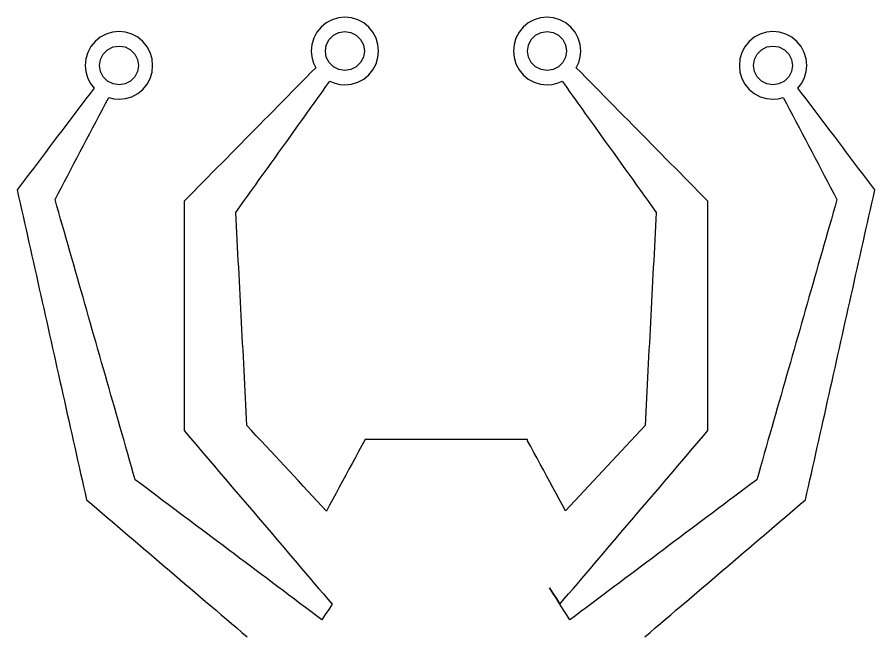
# Model space of a CAD drawing. Extents: x 0 to 20, y 0 to 20.
# Drawn here: x 4.51 to 15.65, y 12.01 to 20.03 of the extents above; entities that cross this region are included whole.
import ezdxf

# ---------------------------------------------------------------- set-up
doc = ezdxf.new("R2010")
doc.units = 0
doc.layers.get('0').update_dxf_attribs({"linetype": 'CONTINUOUS'})

msp = doc.modelspace()

# ---------------------------------------------------------------- linework, layer by layer
at = {"color": 7}
for points in [[(8.766975, 20.034482), (8.681309, 20.026128), (8.598938, 20.00118), (8.522983, 19.960512), (8.456334, 19.905763), (8.401634, 19.83921), (8.360944, 19.763295), (8.335913, 19.68077), (8.327548, 19.595073), (8.334254, 19.519282), (8.354114, 19.445806), (8.386327, 19.37676), (8.325211, 19.314844), (8.264102, 19.252935), (8.203038, 19.191069), (8.141992, 19.129226), (8.080943, 19.067377), (8.019928, 19.005565), (7.958796, 18.943631), (7.897687, 18.881723), (7.836596, 18.819831), (7.775535, 18.757971), (7.714485, 18.696119), (7.65342, 18.634256), (7.592341, 18.572379), (7.531205, 18.510442), (7.470193, 18.44863), (7.409088, 18.386725), (7.347966, 18.324802), (7.286898, 18.262936), (7.225769, 18.201006), (7.164748, 18.139185), (7.103703, 18.077341), (7.042603, 18.015442), (6.981482, 17.953519), (6.92047, 17.89171), (6.859447, 17.829889), (6.798351, 17.767992), (6.737292, 17.706135), (6.676203, 17.644243), (6.676203, 17.556732), (6.676203, 17.469085), (6.676203, 17.381424), (6.676203, 17.293881), (6.676203, 17.206291), (6.676203, 17.118734), (6.676203, 17.031206), (6.676203, 16.943562), (6.676203, 16.855903), (6.676203, 16.768338), (6.676203, 16.680734), (6.676203, 16.593219), (6.676203, 16.505584), (6.676203, 16.417937), (6.676203, 16.330394), (6.676203, 16.242781), (6.676203, 16.155275), (6.676203, 16.067662), (6.676203, 15.980094), (6.676203, 15.892532), (6.676203, 15.80493), (6.676203, 15.717388), (6.676203, 15.62984), (6.676203, 15.542162), (6.676203, 15.454557), (6.676203, 15.366893), (6.676203, 15.279308), (6.676203, 15.191715), (6.676203, 15.104125), (6.676203, 15.016605), (6.676203, 14.929085), (6.676203, 14.841452), (6.676203, 14.753754), (6.676203, 14.66622), (6.732708, 14.600011), (6.789299, 14.5337), (6.845899, 14.467378), (6.902423, 14.401146), (6.958979, 14.334874), (7.015513, 14.268631), (7.072028, 14.202408), (7.128617, 14.1361), (7.185217, 14.069777), (7.241754, 14.003531), (7.29832, 13.937249), (7.354826, 13.871037), (7.41141, 13.804734), (7.468001, 13.738423), (7.524526, 13.672188), (7.581094, 13.605906), (7.637595, 13.539699), (7.694164, 13.473414), (7.750705, 13.407162), (7.807243, 13.340913), (7.863806, 13.274633), (7.920329, 13.208401), (7.976857, 13.142164), (8.033468, 13.07583), (8.090033, 13.00955), (8.146636, 12.943225), (8.203187, 12.87696), (8.259743, 12.810691), (8.316298, 12.74442), (8.372808, 12.678205), (8.429319, 12.611987), (8.4859, 12.545687), (8.542525, 12.479337), (8.599043, 12.41311), (8.555239, 12.345075), (8.511331, 12.276879), (8.467495, 12.208793), (8.396184, 12.262254), (8.324766, 12.315797), (8.253336, 12.369349), (8.182002, 12.42283), (8.110629, 12.476339), (8.039283, 12.529829), (7.96796, 12.583299), (7.896544, 12.636839), (7.825115, 12.690394), (7.753764, 12.743883), (7.682378, 12.797404), (7.611067, 12.850865), (7.539657, 12.904403), (7.468239, 12.957946), (7.396904, 13.011427), (7.325514, 13.064948), (7.254209, 13.118406), (7.182818, 13.17193), (7.111463, 13.225425), (7.040112, 13.278917), (6.96873, 13.332435), (6.897396, 13.385913), (6.826058, 13.439397), (6.754614, 13.492958), (6.683229, 13.546478), (6.611796, 13.600033), (6.540427, 13.653536), (6.469053, 13.707048), (6.39768, 13.760558), (6.326364, 13.814022), (6.255047, 13.867489), (6.183642, 13.921024), (6.11218, 13.974601), (6.040854, 14.028073), (6.01665, 14.112658), (5.992447, 14.19724), (5.968255, 14.281777), (5.944049, 14.36637), (5.919859, 14.450907), (5.895622, 14.535605), (5.871433, 14.620142), (5.847215, 14.704772), (5.823012, 14.789354), (5.798783, 14.874029), (5.774543, 14.958738), (5.750346, 15.043303), (5.726111, 15.127992), (5.701896, 15.212611), (5.67767, 15.297275), (5.653476, 15.381823), (5.629278, 15.466391), (5.605038, 15.551097), (5.580832, 15.635685), (5.556631, 15.720255), (5.532414, 15.804888), (5.508213, 15.889459), (5.483979, 15.974154), (5.459761, 16.058784), (5.435532, 16.143453), (5.411326, 16.228044), (5.387109, 16.312676), (5.362908, 16.39725), (5.338668, 16.481962), (5.314442, 16.56662), (5.29025, 16.651168), (5.266032, 16.735798), (5.241812, 16.820439), (5.217583, 16.905112), (5.193357, 16.98977), (5.169168, 17.074307), (5.144945, 17.158959), (5.12073, 17.243584), (5.096538, 17.328129), (5.072343, 17.412683), (5.048117, 17.497347), (5.023906, 17.58196), (4.999677, 17.666635), (5.040671, 17.744508), (5.081665, 17.822382), (5.122684, 17.900301), (5.163713, 17.978239), (5.204695, 18.056087), (5.245671, 18.133927), (5.286657, 18.211784), (5.327618, 18.289592), (5.368577, 18.367398), (5.409562, 18.445252), (5.450576, 18.523162), (5.491602, 18.601095), (5.532606, 18.678986), (5.573615, 18.756887), (5.614601, 18.834744), (5.65561, 18.912646), (5.696601, 18.990511), (5.76285, 18.974086), (5.830948, 18.968131), (5.916501, 18.976484), (5.998697, 19.001518), (6.074371, 19.04235), (6.140468, 19.09718), (6.194619, 19.163843), (6.234768, 19.239772), (6.259363, 19.322097), (6.267576, 19.407556), (6.259363, 19.493053), (6.234734, 19.575459), (6.194525, 19.65145), (6.140305, 19.718131), (6.07413, 19.772949), (5.998572, 19.81366), (5.91644, 19.838637), (5.830948, 19.84699), (5.745282, 19.838637), (5.662912, 19.813688), (5.586956, 19.773017), (5.520307, 19.718272), (5.465607, 19.651718), (5.424917, 19.575803), (5.399887, 19.493279), (5.391522, 19.407582), (5.398888, 19.327338), (5.421096, 19.249834), (5.457419, 19.177867), (5.506276, 19.113698), (5.453699, 19.044184), (5.401151, 18.974709), (5.348604, 18.905235), (5.29596, 18.835633), (5.243411, 18.766156), (5.1908, 18.696599), (5.138196, 18.627048), (5.08555, 18.557444), (5.032936, 18.487882), (4.980311, 18.418305), (4.927728, 18.348783), (4.87516, 18.279283), (4.822623, 18.209819), (4.770024, 18.140277), (4.717405, 18.070709), (4.664828, 18.001195), (4.612291, 17.931735), (4.559636, 17.862119), (4.507071, 17.792619), (4.526259, 17.706928), (4.545419, 17.621366), (4.564588, 17.535763), (4.583765, 17.450125), (4.602922, 17.364572), (4.622113, 17.278864), (4.641282, 17.193263), (4.660476, 17.107541), (4.679653, 17.021904), (4.698827, 16.936272), (4.717998, 16.850663), (4.737178, 16.765002), (4.756372, 16.679286), (4.775566, 16.593575), (4.794748, 16.507901), (4.81392, 16.422286), (4.833077, 16.336733), (4.852268, 16.251033), (4.871442, 16.165402), (4.8906, 16.079849), (4.909782, 15.994177), (4.928939, 15.908625), (4.948105, 15.823032), (4.967268, 15.737457), (4.986448, 15.651802), (5.005622, 15.566179), (5.024796, 15.48055), (5.04397, 15.394924), (5.063133, 15.309345), (5.082296, 15.22377), (5.101487, 15.138068), (5.12065, 15.052489), (5.139833, 14.966815), (5.158999, 14.881228), (5.178184, 14.795551), (5.197378, 14.709832), (5.216569, 14.624132), (5.23576, 14.538427), (5.254946, 14.452753), (5.2741, 14.367214), (5.29328, 14.281557), (5.312454, 14.195928), (5.331611, 14.110378), (5.350771, 14.024814), (5.369957, 13.939128), (5.389131, 13.853499), (5.408319, 13.767811), (5.475688, 13.710353), (5.543022, 13.652924), (5.610282, 13.595559), (5.677667, 13.53809), (5.744945, 13.480709), (5.812313, 13.423251), (5.87961, 13.365856), (5.946899, 13.308466), (6.014181, 13.251085), (6.081438, 13.193723), (6.148737, 13.136325), (6.21605, 13.078915), (6.283381, 13.021488), (6.350755, 12.964028), (6.418059, 12.906624), (6.485329, 12.849251), (6.552591, 12.791886), (6.619857, 12.734516), (6.687246, 12.677042), (6.754594, 12.619601), (6.82196, 12.562146), (6.889245, 12.504759), (6.956537, 12.447369), (7.023852, 12.389957), (7.091231, 12.332491), (7.158526, 12.275095), (7.225866, 12.217663), (7.293131, 12.160296), (7.360442, 12.102886), (7.427802, 12.045437), (7.495167, 11.987982)], [(12.66422, 11.988098), (12.731501, 12.045479), (12.798758, 12.102844), (12.866056, 12.160239), (12.93337, 12.217649), (13.000702, 12.275075), (13.068075, 12.332536), (13.135379, 12.38994), (13.202649, 12.447313), (13.269911, 12.504677), (13.337177, 12.562048), (13.404566, 12.619522), (13.471914, 12.676963), (13.53928, 12.734418), (13.606566, 12.791805), (13.673857, 12.849197), (13.741172, 12.906607), (13.808551, 12.964073), (13.875846, 13.021469), (13.943186, 13.078901), (14.010451, 13.136271), (14.077762, 13.193678), (14.145122, 13.251127), (14.212487, 13.308582), (14.279767, 13.365963), (14.34714, 13.423424), (14.414487, 13.480864), (14.481831, 13.538299), (14.549136, 13.595703), (14.616407, 13.653076), (14.683754, 13.710514), (14.751002, 13.76787), (14.77019, 13.853561), (14.789347, 13.939123), (14.808516, 14.024726), (14.827693, 14.110364), (14.84685, 14.195917), (14.866041, 14.281625), (14.88521, 14.367226), (14.904404, 14.452948), (14.923581, 14.538585), (14.942755, 14.624217), (14.961926, 14.709826), (14.981106, 14.795486), (15.0003, 14.881203), (15.019494, 14.966914), (15.038676, 15.052588), (15.057848, 15.138203), (15.077005, 15.223756), (15.096196, 15.309455), (15.11537, 15.395087), (15.134528, 15.48064), (15.15371, 15.566312), (15.172868, 15.651864), (15.192033, 15.737457), (15.211196, 15.823032), (15.230376, 15.908687), (15.24955, 15.99431), (15.268724, 16.079939), (15.287898, 16.165565), (15.307061, 16.251144), (15.326224, 16.336719), (15.345415, 16.422421), (15.364578, 16.508), (15.383764, 16.593674), (15.402929, 16.679261), (15.422115, 16.764938), (15.441309, 16.850657), (15.4605, 16.936356), (15.479691, 17.022062), (15.498874, 17.107736), (15.518028, 17.193275), (15.537208, 17.278932), (15.556382, 17.364561), (15.575539, 17.450111), (15.594699, 17.535675), (15.613885, 17.621361), (15.633059, 17.70699), (15.652247, 17.792678), (15.59967, 17.862192), (15.547122, 17.931667), (15.494576, 18.001141), (15.441931, 18.070743), (15.389382, 18.140221), (15.336772, 18.209777), (15.284167, 18.279328), (15.231522, 18.348932), (15.178907, 18.418494), (15.126283, 18.488071), (15.073699, 18.557593), (15.021132, 18.627093), (14.968595, 18.696557), (14.915996, 18.766099), (14.863377, 18.835667), (14.8108, 18.905181), (14.758263, 18.974642), (14.705608, 19.044257), (14.653042, 19.113757), (14.701873, 19.177887), (14.738194, 19.249822), (14.760428, 19.327377), (14.767797, 19.407641), (14.75944, 19.493307), (14.734432, 19.575812), (14.693762, 19.651732), (14.639026, 19.718348), (14.572485, 19.77302), (14.496468, 19.813736), (14.414007, 19.838713), (14.328369, 19.847067), (14.242866, 19.838713), (14.160695, 19.813708), (14.085025, 19.772887), (14.018844, 19.717995), (13.964702, 19.651346), (13.924555, 19.575431), (13.899956, 19.493115), (13.891743, 19.407658), (13.899965, 19.322159), (13.924555, 19.239888), (13.964774, 19.163863), (14.019014, 19.097151), (14.085209, 19.042304), (14.160778, 19.001574), (14.242906, 18.976597), (14.328371, 18.968244), (14.396403, 18.974198), (14.462718, 18.990624), (14.503712, 18.912753), (14.544707, 18.834879), (14.585726, 18.756961), (14.626755, 18.679022), (14.667737, 18.601174), (14.708713, 18.523334), (14.749698, 18.445478), (14.790659, 18.367669), (14.831619, 18.289863), (14.872604, 18.212007), (14.913618, 18.134096), (14.954644, 18.056163), (14.995647, 17.978273), (15.036657, 17.900374), (15.077643, 17.822517), (15.118652, 17.744616), (15.159643, 17.666748), (15.135439, 17.582163), (15.111236, 17.497581), (15.087047, 17.413044), (15.062841, 17.328451), (15.038649, 17.243914), (15.014411, 17.159216), (14.990219, 17.074679), (14.966002, 16.990052), (14.941798, 16.905467), (14.91757, 16.820795), (14.89333, 16.736083), (14.869132, 16.651521), (14.844897, 16.566829), (14.820683, 16.482213), (14.796457, 16.397546), (14.772262, 16.312998), (14.748064, 16.228433), (14.723824, 16.143724), (14.699618, 16.059136), (14.675417, 15.974566), (14.6512, 15.889933), (14.626999, 15.805365), (14.602765, 15.72067), (14.578547, 15.636037), (14.554319, 15.551368), (14.530112, 15.46678), (14.505895, 15.382145), (14.481694, 15.297571), (14.457454, 15.212862), (14.433228, 15.128201), (14.409036, 15.043656), (14.384819, 14.959026), (14.360598, 14.874382), (14.33637, 14.789709), (14.312144, 14.705054), (14.287952, 14.620517), (14.263728, 14.535862), (14.239514, 14.451237), (14.215322, 14.366692), (14.191127, 14.282141), (14.166901, 14.197474), (14.142689, 14.112861), (14.118457, 14.028186), (14.047065, 13.974725), (13.975564, 13.921182), (13.904052, 13.86763), (13.832636, 13.814149), (13.76118, 13.76064), (13.689752, 13.70715), (13.618347, 13.65368), (13.546848, 13.600137), (13.475336, 13.546585), (13.403904, 13.493093), (13.332435, 13.439575), (13.261041, 13.386111), (13.189549, 13.332576), (13.118049, 13.279033), (13.046632, 13.225552), (12.97516, 13.172031), (12.903773, 13.118573), (12.832299, 13.065049), (12.760862, 13.011554), (12.689429, 12.958062), (12.617964, 12.904544), (12.546548, 12.851066), (12.475127, 12.797582), (12.403601, 12.744019), (12.332133, 12.690501), (12.260618, 12.636946), (12.189168, 12.583443), (12.11771, 12.529931), (12.046255, 12.476421), (11.974857, 12.422957), (11.903458, 12.369487), (11.83197, 12.315955), (11.760425, 12.262378), (11.689018, 12.208906), (11.646146, 12.276941), (11.603172, 12.345137), (11.560268, 12.413223), (11.514615, 12.483725), (11.469036, 12.554264), (11.423604, 12.62487), (11.424309, 12.625152), (11.469858, 12.554648), (11.515132, 12.484033), (11.560277, 12.413178), (11.616783, 12.47939), (11.673374, 12.545701), (11.729974, 12.612023), (11.786499, 12.678255), (11.843054, 12.744527), (11.899588, 12.81077), (11.956103, 12.876991), (12.012692, 12.943302), (12.069293, 13.009624), (12.12583, 13.07587), (12.182396, 13.142152), (12.238902, 13.208365), (12.295486, 13.274667), (12.352077, 13.340978), (12.408602, 13.40721), (12.465171, 13.473495), (12.521672, 13.539702), (12.578241, 13.605988), (12.634782, 13.672239), (12.69132, 13.738488), (12.747883, 13.804765), (12.804407, 13.871), (12.860935, 13.937237), (12.917546, 14.003571), (12.974111, 14.069851), (13.030714, 14.136176), (13.087265, 14.202442), (13.143822, 14.26871), (13.200377, 14.334979), (13.256886, 14.401197), (13.313397, 14.467412), (13.369978, 14.533711), (13.426604, 14.600064), (13.483122, 14.666288), (13.483122, 14.753802), (13.483122, 14.841449), (13.483122, 14.929107), (13.483122, 15.01665), (13.483122, 15.104243), (13.483122, 15.1918), (13.483122, 15.279328), (13.483122, 15.36697), (13.483122, 15.454631), (13.483122, 15.542193), (13.483122, 15.6298), (13.483122, 15.717315), (13.483122, 15.80495), (13.483122, 15.892597), (13.483122, 15.98014), (13.483122, 16.06775), (13.483122, 16.155259), (13.483122, 16.242869), (13.483122, 16.330439), (13.483122, 16.418002), (13.483122, 16.505604), (13.483122, 16.593146), (13.483122, 16.680694), (13.483122, 16.768369), (13.483122, 16.855977), (13.483122, 16.943641), (13.483122, 17.031225), (13.483122, 17.118819), (13.483122, 17.206409), (13.483122, 17.293926), (13.483122, 17.381449), (13.483122, 17.469079), (13.483122, 17.55678), (13.483122, 17.644311), (13.422006, 17.706228), (13.360897, 17.768136), (13.299833, 17.830002), (13.238787, 17.891845), (13.177737, 17.953694), (13.116723, 18.015509), (13.055591, 18.07744), (12.994481, 18.139351), (12.933391, 18.20124), (12.872331, 18.2631), (12.81128, 18.324952), (12.750215, 18.386815), (12.689136, 18.448692), (12.628, 18.510632), (12.566988, 18.572441), (12.505883, 18.634346), (12.44476, 18.696269), (12.383693, 18.758135), (12.322564, 18.820066), (12.261543, 18.881886), (12.200497, 18.94373), (12.139398, 19.00563), (12.078276, 19.067552), (12.017265, 19.129361), (11.956242, 19.191182), (11.895146, 19.253079), (11.834087, 19.314937), (11.772998, 19.376828), (11.805182, 19.445817), (11.825065, 19.519362), (11.831776, 19.595141), (11.823419, 19.680807), (11.798412, 19.763314), (11.757742, 19.839232), (11.703005, 19.905851), (11.636464, 19.960523), (11.560448, 20.001239), (11.477986, 20.026216), (11.392349, 20.034569), (11.306846, 20.026216), (11.224675, 20.001211), (11.149004, 19.960393), (11.082823, 19.905498), (11.028681, 19.838848), (10.988534, 19.762933), (10.963936, 19.680618), (10.955723, 19.595161), (10.963944, 19.509664), (10.988534, 19.427394), (11.028754, 19.351369), (11.082994, 19.284654), (11.149189, 19.229807), (11.224758, 19.189077), (11.306886, 19.1641), (11.392351, 19.155746), (11.459949, 19.16125), (11.525686, 19.177421), (11.588274, 19.203329), (11.639272, 19.132257), (11.690239, 19.061233), (11.741221, 18.990184), (11.792181, 18.919165), (11.843141, 18.848147), (11.894143, 18.777072), (11.945104, 18.706054), (11.996075, 18.635021), (12.046994, 18.564062), (12.097961, 18.493032), (12.14887, 18.422087), (12.199883, 18.350995), (12.25089, 18.279912), (12.301802, 18.208961), (12.352796, 18.137895), (12.4038, 18.066817), (12.454796, 17.995751), (12.505732, 17.924766), (12.55667, 17.853779), (12.607609, 17.782792), (12.658558, 17.71179), (12.70955, 17.640727), (12.760486, 17.569742), (12.81139, 17.498803), (12.806691, 17.409448), (12.801995, 17.320156), (12.797299, 17.230864), (12.792602, 17.141549), (12.787906, 17.052234), (12.783213, 16.962973), (12.77852, 16.873703), (12.773823, 16.78438), (12.769133, 16.695175), (12.764442, 16.60597), (12.759749, 16.516726), (12.75505, 16.427377), (12.750359, 16.338147), (12.745663, 16.248832), (12.74097, 16.159568), (12.736274, 16.070262), (12.731575, 15.980916), (12.726881, 15.891632), (12.722185, 15.802289), (12.717495, 15.71307), (12.712804, 15.623834), (12.708111, 15.534587), (12.703412, 15.445218), (12.698716, 15.355892), (12.694025, 15.266662), (12.689332, 15.17739), (12.684636, 15.088069), (12.679939, 14.99876), (12.675246, 14.909468), (12.67055, 14.820158), (12.665845, 14.730697), (12.605095, 14.665503), (12.544344, 14.600307), (12.483556, 14.535072), (12.422755, 14.469822), (12.362023, 14.404645), (12.301299, 14.339477), (12.240561, 14.274295), (12.17986, 14.209153), (12.119161, 14.144013), (12.058425, 14.078831), (11.997645, 14.013604), (11.936847, 13.948357), (11.876082, 13.883147), (11.81531, 13.817928), (11.754572, 13.752746), (11.6938, 13.687527), (11.633053, 13.622337), (11.592007, 13.698364), (11.550969, 13.774375), (11.509926, 13.8504), (11.468879, 13.926431), (11.427829, 14.002467), (11.386789, 14.078484), (11.345735, 14.154529), (11.30467, 14.23059), (11.263589, 14.306683), (11.222517, 14.382762), (11.181442, 14.458843), (11.140448, 14.534775), (11.137654, 14.551567), (11.049661, 14.551567), (10.961723, 14.551567), (10.873759, 14.551567), (10.785832, 14.551567), (10.697905, 14.551567), (10.609907, 14.551567), (10.521978, 14.551567), (10.434032, 14.551567), (10.346178, 14.551567), (10.258238, 14.551567), (10.1704, 14.551567), (10.082382, 14.551567), (9.994375, 14.551567), (9.906532, 14.551567), (9.818545, 14.551567), (9.730545, 14.551567), (9.642555, 14.551567), (9.55467, 14.551567), (9.466782, 14.551567), (9.378891, 14.551567), (9.290985, 14.551567), (9.203002, 14.551567), (9.115119, 14.551567), (9.027288, 14.551567), (8.985542, 14.473906), (8.943805, 14.396263), (8.902061, 14.318604), (8.860315, 14.240942), (8.818565, 14.163275), (8.776826, 14.085624), (8.735072, 14.007948), (8.693307, 13.930252), (8.651525, 13.852526), (8.609753, 13.774816), (8.567978, 13.697097), (8.526285, 13.619537), (8.465535, 13.684897), (8.404784, 13.750257), (8.343996, 13.815656), (8.283195, 13.881072), (8.222462, 13.946412), (8.161738, 14.011744), (8.101, 14.077093), (8.040298, 14.142399), (7.979599, 14.207702), (7.918862, 14.273048), (7.858082, 14.338439), (7.797284, 14.403852), (7.736519, 14.469226), (7.675747, 14.534612), (7.615008, 14.599957), (7.554236, 14.665342), (7.493489, 14.730697), (7.48879, 14.820051), (7.484097, 14.909343), (7.479401, 14.998638), (7.474704, 15.087951), (7.470008, 15.177268), (7.465315, 15.266529), (7.460621, 15.355796), (7.455925, 15.44512), (7.451235, 15.534324), (7.446544, 15.623532), (7.441851, 15.712776), (7.437152, 15.802125), (7.432461, 15.891355), (7.427765, 15.980667), (7.423072, 16.069931), (7.418376, 16.159238), (7.413677, 16.248587), (7.408983, 16.33787), (7.404287, 16.427211), (7.399597, 16.516432), (7.394906, 16.605668), (7.390213, 16.694915), (7.385514, 16.784281), (7.380818, 16.873607), (7.376127, 16.962837), (7.371434, 17.05211), (7.366737, 17.141433), (7.362041, 17.23074), (7.357345, 17.320035), (7.352649, 17.409341), (7.347944, 17.498803), (7.398943, 17.569875), (7.449909, 17.640902), (7.500891, 17.711948), (7.551852, 17.782967), (7.602812, 17.853985), (7.653814, 17.92506), (7.704775, 17.996081), (7.755746, 18.067114), (7.806664, 18.138073), (7.857632, 18.2091), (7.908541, 18.280048), (7.959554, 18.351139), (8.010561, 18.42222), (8.061473, 18.49317), (8.112467, 18.564237), (8.16347, 18.635315), (8.214467, 18.706384), (8.265403, 18.777368), (8.316341, 18.848353), (8.36728, 18.919343), (8.418229, 18.990344), (8.469221, 19.061405), (8.520157, 19.13239), (8.571061, 19.203329), (8.633666, 19.177421), (8.699489, 19.16125), (8.766984, 19.155775), (8.852512, 19.164128), (8.934695, 19.189162), (9.010368, 19.229993), (9.07647, 19.284824), (9.130632, 19.351487), (9.170791, 19.427416), (9.195398, 19.509741), (9.203614, 19.5952), (9.195395, 19.680697), (9.170814, 19.762967), (9.130605, 19.838992), (9.076376, 19.905707), (9.010186, 19.960554), (8.934615, 20.001284), (8.852475, 20.026261), (8.766984, 20.034615), (8.766984, 20.034615)], [(8.764173, 19.847067), (8.842503, 19.834846), (8.913283, 19.799227), (8.969785, 19.743677), (9.006325, 19.673373), (9.018873, 19.595161), (9.006308, 19.516647), (8.969864, 19.445812), (8.913562, 19.389503), (8.842739, 19.353045), (8.764172, 19.340458), (8.685903, 19.353017), (8.615637, 19.389553), (8.560048, 19.446125), (8.52445, 19.516946), (8.512272, 19.595152), (8.524428, 19.673054), (8.56011, 19.743336), (8.615846, 19.799109), (8.686218, 19.834877), (8.764172, 19.847041), (8.764172, 19.847041)], [(11.392334, 19.847041), (11.470731, 19.834821), (11.541521, 19.799202), (11.597996, 19.743652), (11.634502, 19.673348), (11.647033, 19.595135), (11.634454, 19.516528), (11.598032, 19.445727), (11.541668, 19.389381), (11.470889, 19.352994), (11.392332, 19.340435), (11.314131, 19.352994), (11.243875, 19.389531), (11.188259, 19.446102), (11.152627, 19.516923), (11.140432, 19.59513), (11.152596, 19.673032), (11.188296, 19.743313), (11.244045, 19.799086), (11.314412, 19.834855), (11.392332, 19.847019), (11.392332, 19.847019)], [(5.830929, 19.659493), (5.908854, 19.647301), (5.979215, 19.611518), (6.03492, 19.555794), (6.07066, 19.485469), (6.08283, 19.407587), (6.070666, 19.329719), (6.034966, 19.259443), (5.979217, 19.203656), (5.908849, 19.167871), (5.83093, 19.155679), (5.7526, 19.167899), (5.68182, 19.203532), (5.625319, 19.259099), (5.588778, 19.329398), (5.57623, 19.407576), (5.58882, 19.485845), (5.625343, 19.55611), (5.681889, 19.611699), (5.752698, 19.647298), (5.83093, 19.659462), (5.83093, 19.659462)], [(14.328373, 19.659462), (14.40677, 19.647242), (14.477559, 19.611623), (14.534035, 19.55607), (14.570541, 19.485769), (14.583072, 19.407556), (14.570524, 19.329322), (14.534023, 19.259059), (14.477477, 19.203459), (14.406646, 19.167842), (14.328371, 19.15565), (14.250538, 19.167814), (14.180266, 19.203515), (14.124467, 19.259263), (14.088663, 19.329632), (14.076471, 19.407551), (14.088635, 19.485416), (14.124335, 19.555695), (14.180084, 19.611479), (14.250452, 19.647267), (14.328371, 19.659459), (14.328371, 19.659459)]]:
    msp.add_lwpolyline(points, dxfattribs=at)

doc.saveas('drawing.dxf')
